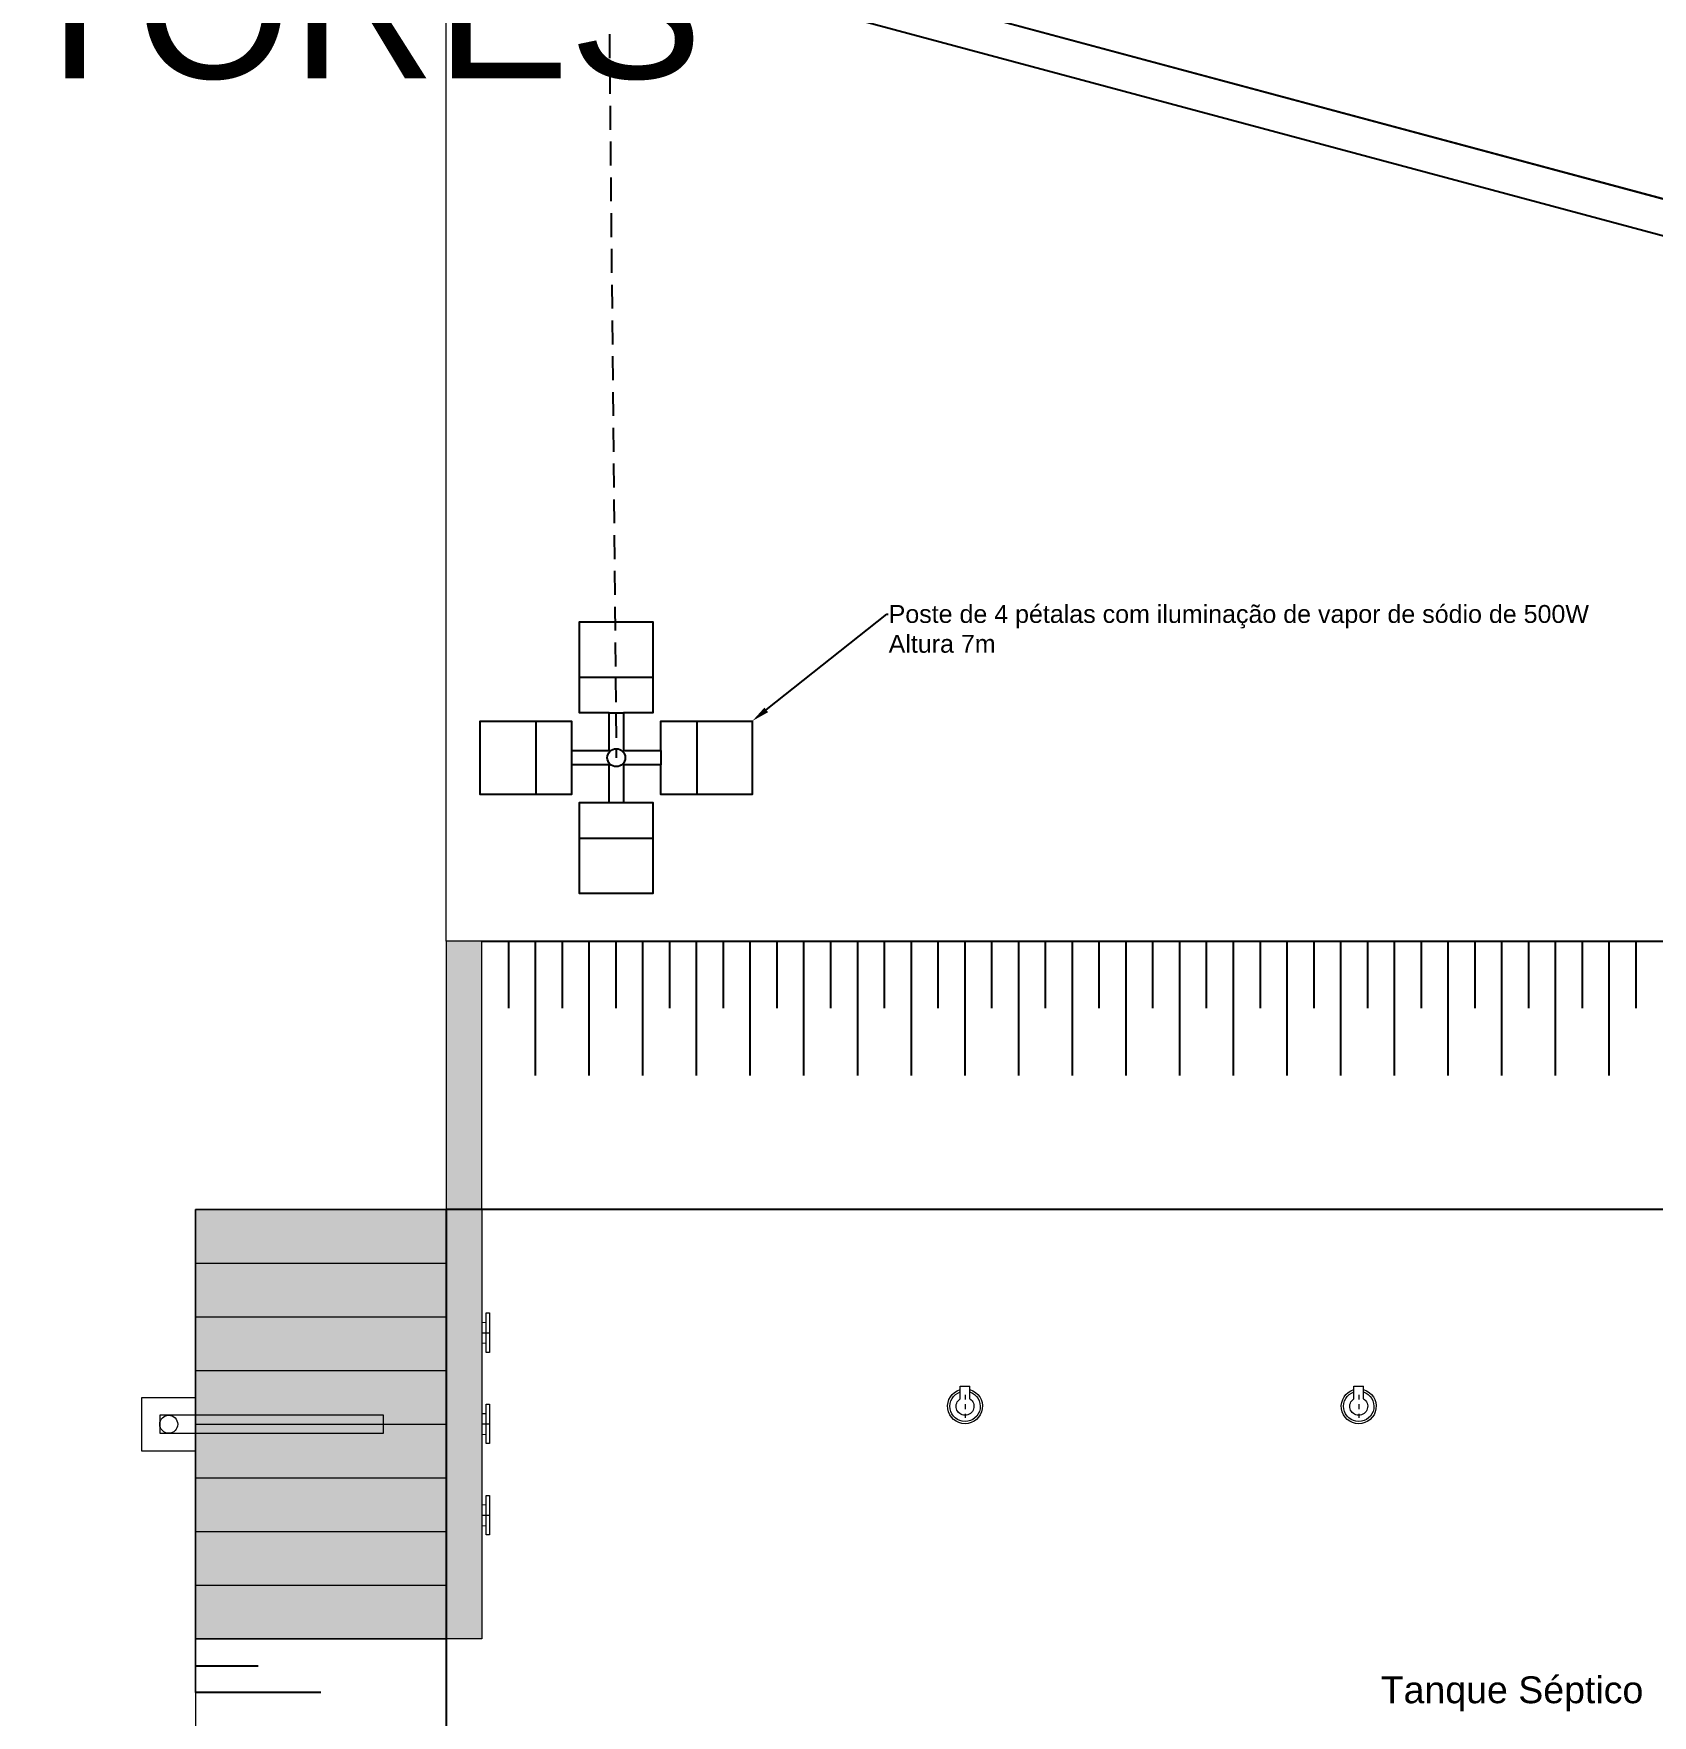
# Model space of a CAD drawing. Header units: millimetres. Extents: x 100 to 1222, y 100 to 694.
# Drawn here: x 318.01 to 351.93, y 537.76 to 573.01 of the extents above; entities that cross this region are included whole.
import ezdxf
from ezdxf import colors
from ezdxf.entities.mleader import LeaderData, LeaderLine
from ezdxf.math import Vec2, Vec3

# ---------------------------------------------------------------- set-up
doc = ezdxf.new("R2010")
doc.units = ezdxf.units.MM
doc.linetypes.add('DASHED', pattern=[0.75, 0.5, -0.25])
doc.linetypes.add('SGC_DASHDOT', pattern=[1, 0.5, -0.25, 0, -0.25])
for name, color, linetype, lineweight in [('Alvenaria', 8, 'Continuous', 9), ('Aço 1020', 6, 'Continuous', 9), ('COTAS', 5, 'Continuous', 5), ('PAREDE', 7, 'Continuous', 9), ('SGC-Conexoes (Linhas Externas)', 6, 'Continuous', 9), ('SGC-EIXOS', 9, 'SGC_DASHDOT', 9)]:
    doc.layers.add(name, color=color, linetype=linetype, lineweight=lineweight)
for name, color, linetype in [('EXTERN', 7, 'Continuous'), ('EXTERN-I', 251, 'Continuous'), ('level 5', 3, 'Continuous'), ('PAREDES', 7, 'Continuous')]:
    doc.layers.add(name, color=color, linetype=linetype)
doc.styles.add('Notes', font='Arial.ttf', dxfattribs={"height": 3})
doc.styles.get("Standard").update_dxf_attribs({"font": 'Arial.ttf'})

# ---------------------------------------------------------------- blocks, each defined once
blk = doc.blocks.new('BB-2-GA01-N0-D0-S0', base_point=(95383.7, 227116.1))
at = {"layer": 'SGC-Conexoes (Linhas Externas)'}
for p, q in [((95270.7, 227143), (95270.7, 227089.3)), ((95341.5, 227143), (95270.7, 227143)), ((95341.5, 227089.3), (95270.7, 227089.3))]:
    blk.add_line(p, q, dxfattribs=at)
for radius, start, end in [(97.4, 196, 164), (85, 198.40808, 161.59192), (50, 212.46816, 147.53184)]:
    blk.add_arc((95383.7, 227116.1), radius, start, end, dxfattribs=at)
at = {"layer": 'SGC-EIXOS'}
blk.add_line((95318.7, 227116.1), (95448.7, 227116.1), dxfattribs=at)

msp = doc.modelspace()

# ---------------------------------------------------------------- hatches: boundary and pattern name
at = {"layer": 'Alvenaria'}
h = msp.add_hatch(dxfattribs=at)
h.set_pattern_fill('AR-CONC', color=256, scale=0.00375)
h.set_pattern_definition([(50, (-7.4424, -3450.46003), (0.68319251, -0.05977157), [0.0714375, -0.7858125]), (355, (-7.4424, -3450.46), (-0.13216283, 0.71646317), [0.05715, -0.62865219]), (100.451445, (-7.38545, -3450.465), (0.55102968, 0.65669157), [0.06071253, -0.66783842]), (46.1842, (-7.4424, -3450.2695), (1.0165464, -0.15765873), [0.10715625, -1.17871875]), (96.635558, (-7.3577, -3450.2827), (0.8902655, 0.92784797), [0.09106884, -1.00175853]), (351.18415, (-7.4424, -3450.2695), (0.8902655, 0.92784797), [0.08572488, -0.942974]), (21, (-7.34714, -3450.31716), (0.56855397, -0.38349449), [0.0714375, -0.7858125]), (326, (-7.34714, -3450.31716), (0.23175761, 0.69070487), [0.05715, -0.62865]), (71.451445, (-7.29976, -3450.3491), (0.80031157, 0.30721038), [0.06071253, -0.66783727]), (37.5, (-7.44239, -3450.46003), (0.011582262, 0.317081396), [0, -0.62103, 0, -0.638175, 0, -0.63103125]), (7.5, (-7.4424, -3450.46003), (0.250573734, 0.375677156), [0, -0.363855, 0, -0.6067425, 0, -0.24050625]), (327.5, (-7.6548, -3450.46003), (0.508464732, -0.02148279), [0, -0.238125, 0, -0.74295, 0, -0.9858375]), (317.5, (-7.75004, -3450.46003), (0.55548443, 0.09534934), [0, -0.3095625, 0, -0.493395, 0, -0.7000875])])
h.paths.add_polyline_path([(309.631, 552.862), (309.631, 549.112), (317.131, 549.112), (317.131, 552.862)])
h.paths.add_polyline_path([(313.381, 548.174), (313.381, 549.112), (309.631, 549.112), (309.631, 548.174)])
h.paths.add_polyline_path([(309.631, 548.174), (309.631, 547.237), (313.381, 547.237), (313.381, 548.174)])
h.paths.add_polyline_path([(313.381, 546.299), (313.381, 547.237), (309.631, 547.237), (309.631, 546.299)])
h.paths.add_polyline_path([(313.381, 545.362), (313.381, 546.299), (309.631, 546.299), (309.631, 545.362)])
h.paths.add_polyline_path([(309.631, 545.362), (309.631, 544.424), (313.381, 544.424), (313.381, 545.362)])
h.paths.add_polyline_path([(309.631, 544.424), (309.631, 543.487), (313.381, 543.487), (313.381, 544.424)])
h.paths.add_polyline_path([(309.631, 543.487), (309.631, 542.549), (313.381, 542.549), (313.381, 543.487)])
h.paths.add_polyline_path([(309.631, 542.549), (309.631, 541.612), (313.306, 541.612), (313.381, 541.649), (313.381, 542.549)])
h.paths.add_polyline_path([(309.631, 541.612), (309.631, 540.674), (313.381, 540.674), (313.381, 541.612)])
h.paths.add_polyline_path([(309.631, 540.674), (309.631, 539.737), (313.381, 539.737), (313.381, 540.674)])
h.paths.add_polyline_path([(315.4, 539.737), (317.131, 539.737), (317.131, 543.487)], flags=17)
h.paths.add_polyline_path([(313.381, 539.737), (315.4, 539.737), (317.131, 543.487)])
h.paths.add_polyline_path([(317.131, 543.487), (313.381, 541.649), (313.381, 539.737)], flags=17)
h.paths.add_polyline_path([(313.381, 543.487), (313.381, 541.649), (317.131, 543.487)], flags=17)
h.paths.add_polyline_path([(313.381, 544.424), (313.381, 543.487), (317.131, 543.487), (317.131, 544.424)])
h.paths.add_polyline_path([(317.131, 544.424), (317.131, 545.362), (313.381, 545.362), (313.381, 544.424)])
h.paths.add_polyline_path([(313.381, 546.299), (313.381, 545.362), (317.131, 545.362), (317.131, 546.299)])
h.paths.add_polyline_path([(317.131, 546.299), (317.131, 547.237), (313.381, 547.237), (313.381, 546.299)])
h.paths.add_polyline_path([(313.381, 548.174), (313.381, 547.237), (317.131, 547.237), (317.131, 548.174)])
h.paths.add_polyline_path([(317.131, 548.174), (317.131, 549.112), (313.381, 549.112), (313.381, 548.174)])
h.paths.add_polyline_path([(326.65, 547.237), (326.65, 548.362), (321.4, 548.362), (321.4, 547.237)])
h.paths.add_polyline_path([(321.4, 547.237), (321.4, 546.112), (326.65, 546.112), (326.65, 547.237)])
h.paths.add_polyline_path([(326.65, 548.362), (327.4, 548.362), (327.4, 553.987), (326.65, 553.987)])
h.paths.add_polyline_path([(326.65, 539.362), (327.4, 539.362), (327.4, 548.362), (326.65, 548.362)])
h.paths.add_polyline_path([(321.4, 546.112), (321.4, 544.987), (326.65, 544.987), (326.65, 546.112)])
h.paths.add_polyline_path([(326.65, 543.862), (326.65, 544.987), (321.4, 544.987), (321.4, 543.862)])
h.paths.add_polyline_path([(326.65, 542.737), (326.65, 543.862), (321.4, 543.862), (321.4, 542.737)])
h.paths.add_polyline_path([(326.65, 541.612), (326.65, 542.737), (321.4, 542.737), (321.4, 541.612)])
h.paths.add_polyline_path([(321.4, 541.612), (321.4, 540.487), (326.65, 540.487), (326.65, 541.612)])
h.paths.add_polyline_path([(326.65, 539.362), (326.65, 540.487), (321.4, 540.487), (321.4, 539.362), (324.025, 539.362)])

# ---------------------------------------------------------------- linework, layer by layer
at = {"color": 2, "linetype": 'DASHED', "lineweight": 25}
msp.add_line((330.072, 572.996), (330.216, 557.833), dxfattribs=at)
at = {"layer": 'Aço 1020'}
for points in [[(320.275, 544.424), (321.4, 544.424), (321.4, 543.299), (320.275, 543.299)], [(320.649, 543.674), (325.337, 543.674), (325.337, 544.049), (320.649, 544.049)]]:
    msp.add_lwpolyline(points, close=True, dxfattribs=at)
msp.add_circle((320.837, 543.862), 0.188, dxfattribs=at)
at = {"layer": 'EXTERN'}
msp.add_lwpolyline([(330.366, 556.895), (330.985, 556.895), (330.985, 554.983), (329.447, 554.983), (329.447, 556.895), (330.066, 556.895), (330.066, 557.683), (329.278, 557.683), (329.278, 557.064), (327.366, 557.064), (327.366, 558.601), (329.278, 558.601), (329.278, 557.983), (330.066, 557.983), (330.066, 558.77), (329.447, 558.77), (329.447, 560.683), (330.985, 560.683), (330.985, 558.77), (330.366, 558.77), (330.366, 557.983), (331.153, 557.983), (331.153, 558.601), (333.066, 558.601), (333.066, 557.064), (331.153, 557.064), (331.153, 557.683), (330.366, 557.683)], close=True, dxfattribs=at)
at = {"layer": 'EXTERN-I'}
for p, q in [((329.447, 559.52), (330.985, 559.52)), ((328.528, 558.601), (328.528, 557.064)), ((331.903, 558.601), (331.903, 557.064)), ((329.447, 556.145), (330.985, 556.145))]:
    msp.add_line(p, q, dxfattribs=at)
for points in [[(330.066, 558.77), (330.366, 558.77)], [(329.278, 557.983), (329.278, 557.683)], [(331.153, 557.983), (331.153, 557.683)], [(330.066, 556.895), (330.366, 556.895)]]:
    msp.add_lwpolyline(points, dxfattribs=at)
msp.add_circle((330.216, 557.833), 0.188, dxfattribs=at)
at = {"layer": 'level 5'}
for p, q in [((327.963, 552.581), (327.963, 553.987)), ((328.525, 551.174), (328.525, 553.987)), ((329.088, 552.581), (329.088, 553.987)), ((329.65, 551.174), (329.65, 553.987)), ((330.213, 552.581), (330.213, 553.987)), ((330.775, 551.174), (330.775, 553.987)), ((331.338, 552.581), (331.338, 553.987)), ((331.9, 551.174), (331.9, 553.987)), ((332.463, 552.581), (332.463, 553.987)), ((333.025, 551.174), (333.025, 553.987)), ((333.588, 552.581), (333.588, 553.987)), ((334.15, 551.174), (334.15, 553.987)), ((334.713, 552.581), (334.713, 553.987)), ((335.275, 551.174), (335.275, 553.987)), ((335.838, 552.581), (335.838, 553.987)), ((336.4, 551.174), (336.4, 553.987)), ((336.963, 552.581), (336.963, 553.987)), ((337.525, 551.174), (337.525, 553.987)), ((338.088, 552.581), (338.088, 553.987)), ((338.65, 551.174), (338.65, 553.987)), ((339.213, 552.581), (339.213, 553.987)), ((339.775, 551.174), (339.775, 553.987)), ((340.338, 552.581), (340.338, 553.987)), ((340.9, 551.174), (340.9, 553.987)), ((341.463, 552.581), (341.463, 553.987)), ((342.025, 551.174), (342.025, 553.987)), ((342.588, 552.581), (342.588, 553.987)), ((343.15, 551.174), (343.15, 553.987)), ((343.713, 552.581), (343.713, 553.987)), ((344.275, 551.174), (344.275, 553.987)), ((344.838, 552.581), (344.838, 553.987)), ((345.4, 551.174), (345.4, 553.987)), ((345.963, 552.581), (345.963, 553.987)), ((346.525, 551.174), (346.525, 553.987)), ((347.088, 552.581), (347.088, 553.987)), ((347.65, 551.174), (347.65, 553.987)), ((348.213, 552.581), (348.213, 553.987)), ((348.775, 551.174), (348.775, 553.987)), ((349.338, 552.581), (349.338, 553.987)), ((349.9, 551.174), (349.9, 553.987)), ((350.463, 552.581), (350.463, 553.987)), ((351.025, 551.174), (351.025, 553.987)), ((351.588, 552.581), (351.588, 553.987)), ((321.4, 538.799), (322.713, 538.799)), ((324.025, 538.237), (321.4, 538.237))]:
    msp.add_line(p, q, dxfattribs=at)
msp.add_lwpolyline([(327.4, 553.987), (388.525, 553.987), (388.525, 515.737), (330.213, 515.737), (330.213, 518.549)], dxfattribs=at)
at = {"layer": 'PAREDE'}
for p, q in [((326.65, 553.987), (326.65, 575.618)), ((327.4, 551.174), (327.4, 553.987)), ((326.65, 548.362), (321.4, 548.362)), ((321.4, 548.362), (321.4, 539.362)), ((321.4, 539.362), (321.4, 548.362)), ((321.4, 548.362), (326.65, 548.362)), ((327.4, 548.362), (327.4, 539.362)), ((321.4, 547.237), (326.65, 547.237)), ((321.4, 546.112), (326.65, 546.112)), ((321.4, 544.987), (326.65, 544.987)), ((321.4, 543.862), (326.65, 543.862)), ((321.4, 542.737), (326.65, 542.737)), ((321.4, 541.612), (326.65, 541.612)), ((321.4, 540.487), (326.65, 540.487)), ((321.4, 539.362), (326.65, 539.362)), ((326.65, 539.362), (321.4, 539.362)), ((321.4, 539.362), (321.4, 521.774)), ((324.025, 539.362), (321.4, 539.362)), ((321.4, 538.237), (321.4, 539.362)), ((327.4, 539.362), (326.65, 539.362))]:
    msp.add_line(p, q, dxfattribs=at)
msp.add_lwpolyline([(326.65, 548.362), (327.4, 548.362), (327.4, 553.987), (326.65, 553.987)], close=True, dxfattribs=at)
at = {"layer": 'PAREDES'}
for p, q in [((215.217, 606.304), (391.15, 559.083)), ((215.967, 605.327), (390.4, 558.508)), ((382.9, 548.362), (326.65, 548.362)), ((326.65, 548.362), (326.65, 522.112))]:
    msp.add_line(p, q, dxfattribs=at)
msp.add_lwpolyline([(203.164, 513.113), (203.217, 609.525), (403.15, 555.862), (403.15, 513.112)], close=True, dxfattribs=at)
at = {"layer": 'SGC-Conexoes (Linhas Externas)'}
for p, q in [((327.4, 545.997), (327.49, 546.003)), ((327.4, 545.566), (327.49, 545.56)), ((327.4, 544.085), (327.49, 544.09)), ((327.4, 543.653), (327.49, 543.648)), ((327.4, 542.172), (327.489, 542.178)), ((327.4, 541.741), (327.489, 541.735))]:
    msp.add_line(p, q, dxfattribs=at)
for points in [[(327.561, 546.194), (327.561, 545.369), (327.49, 545.369), (327.49, 546.194)], [(327.561, 544.281), (327.561, 543.456), (327.49, 543.456), (327.49, 544.281)], [(327.561, 542.369), (327.561, 541.544), (327.489, 541.544), (327.489, 542.369)]]:
    msp.add_lwpolyline(points, close=True, dxfattribs=at)
at = {"layer": 'SGC-EIXOS'}
for p, q in [((327.4, 545.781), (327.561, 545.781)), ((327.4, 543.869), (327.561, 543.869)), ((327.4, 541.956), (327.561, 541.956))]:
    msp.add_line(p, q, dxfattribs=at)

# ---------------------------------------------------------------- block references
at = {"layer": 'SGC-Conexoes (Linhas Externas)', "xscale": -0.00375, "yscale": 0.00375, "zscale": 0.00375, "rotation": 90}
for p in [(337.525, 544.237), (345.775, 544.237)]:
    msp.add_blockref('BB-2-GA01-N0-D0-S0', p, dxfattribs=at)

# ---------------------------------------------------------------- texts
at = {"layer": 'COTAS', "insert": (346.235, 538.577), "char_height": 0.5625, "attachment_point": 1}
msp.add_mtext_dynamic_manual_height_columns('Tanque Séptico', width=1385.51337, gutter_width=0.75, heights=[0], dxfattribs=at)

# ---------------------------------------------------------------- leaders
at = {"color": 2}
ml = msp.add_multileader_mtext('Standard', dxfattribs=at)
ml.set_content('PAINEL DE DISJUNTORES', color=2, style='Notes')
ml.set_leader_properties()
ml.build(insert=Vec2(0, 0))
ml.multileader.update_dxf_attribs({"dogleg_length": 7, "arrow_head_size": 3})
ctx = ml.context
ctx.base_point, ctx.char_height, ctx.arrow_head_size, ctx.plane_origin = Vec3(277.398, 573.544), 3, 3, Vec3(269.021, 573.544)
notes = []
notes.append((ctx, [(0, (1, 1, 0), (270.398, 573.544), (1, 0), 7, [(0, [(266.65, 546.527)], 0, [])])]))
ctx.mtext.insert, ctx.mtext.flow_direction = Vec3(279.398, 575.07), 5
at = {"layer": 'COTAS'}
ml = msp.add_multileader_mtext('Standard', dxfattribs=at)
ml.set_content('Poste de 4 pétalas com iluminação de vapor de sódio de 500W\\PAltura 7m', color=256)
ml.set_leader_properties()
ml.build(insert=Vec2(0, 0))
ml.multileader.update_dxf_attribs({"arrow_head_size": 0.375})
ctx = ml.context
ctx.base_point, ctx.char_height, ctx.arrow_head_size, ctx.landing_gap_size, ctx.plane_origin = Vec3(335.916, 560.843), 0.375, 0.375, 0.0075, Vec3(333.066, 558.601)
notes.append((ctx, [(0, (1, 1, 0), (335.886, 560.843), (1, 0), 0.03, [(0, [(333.066, 558.601)], 0, [])])]))
ctx.mtext.insert, ctx.mtext.flow_direction = Vec3(335.924, 561.033), 5
for ctx, leaders in notes:
    for number, flags, end, landing, length, lines in leaders:
        leader = LeaderData()
        leader.index, (leader.has_last_leader_line, leader.has_dogleg_vector, leader.attachment_direction) = number, flags
        leader.last_leader_point, leader.dogleg_vector, leader.dogleg_length = Vec3(end), Vec3(landing), length
        for number, points, colour, breaks in lines:
            line = LeaderLine()
            line.index, line.vertices, line.color, line.breaks = number, Vec3.list(points), colors.encode_raw_color(colour), breaks
            leader.lines.append(line)
        ctx.leaders.append(leader)

doc.saveas('drawing.dxf')
